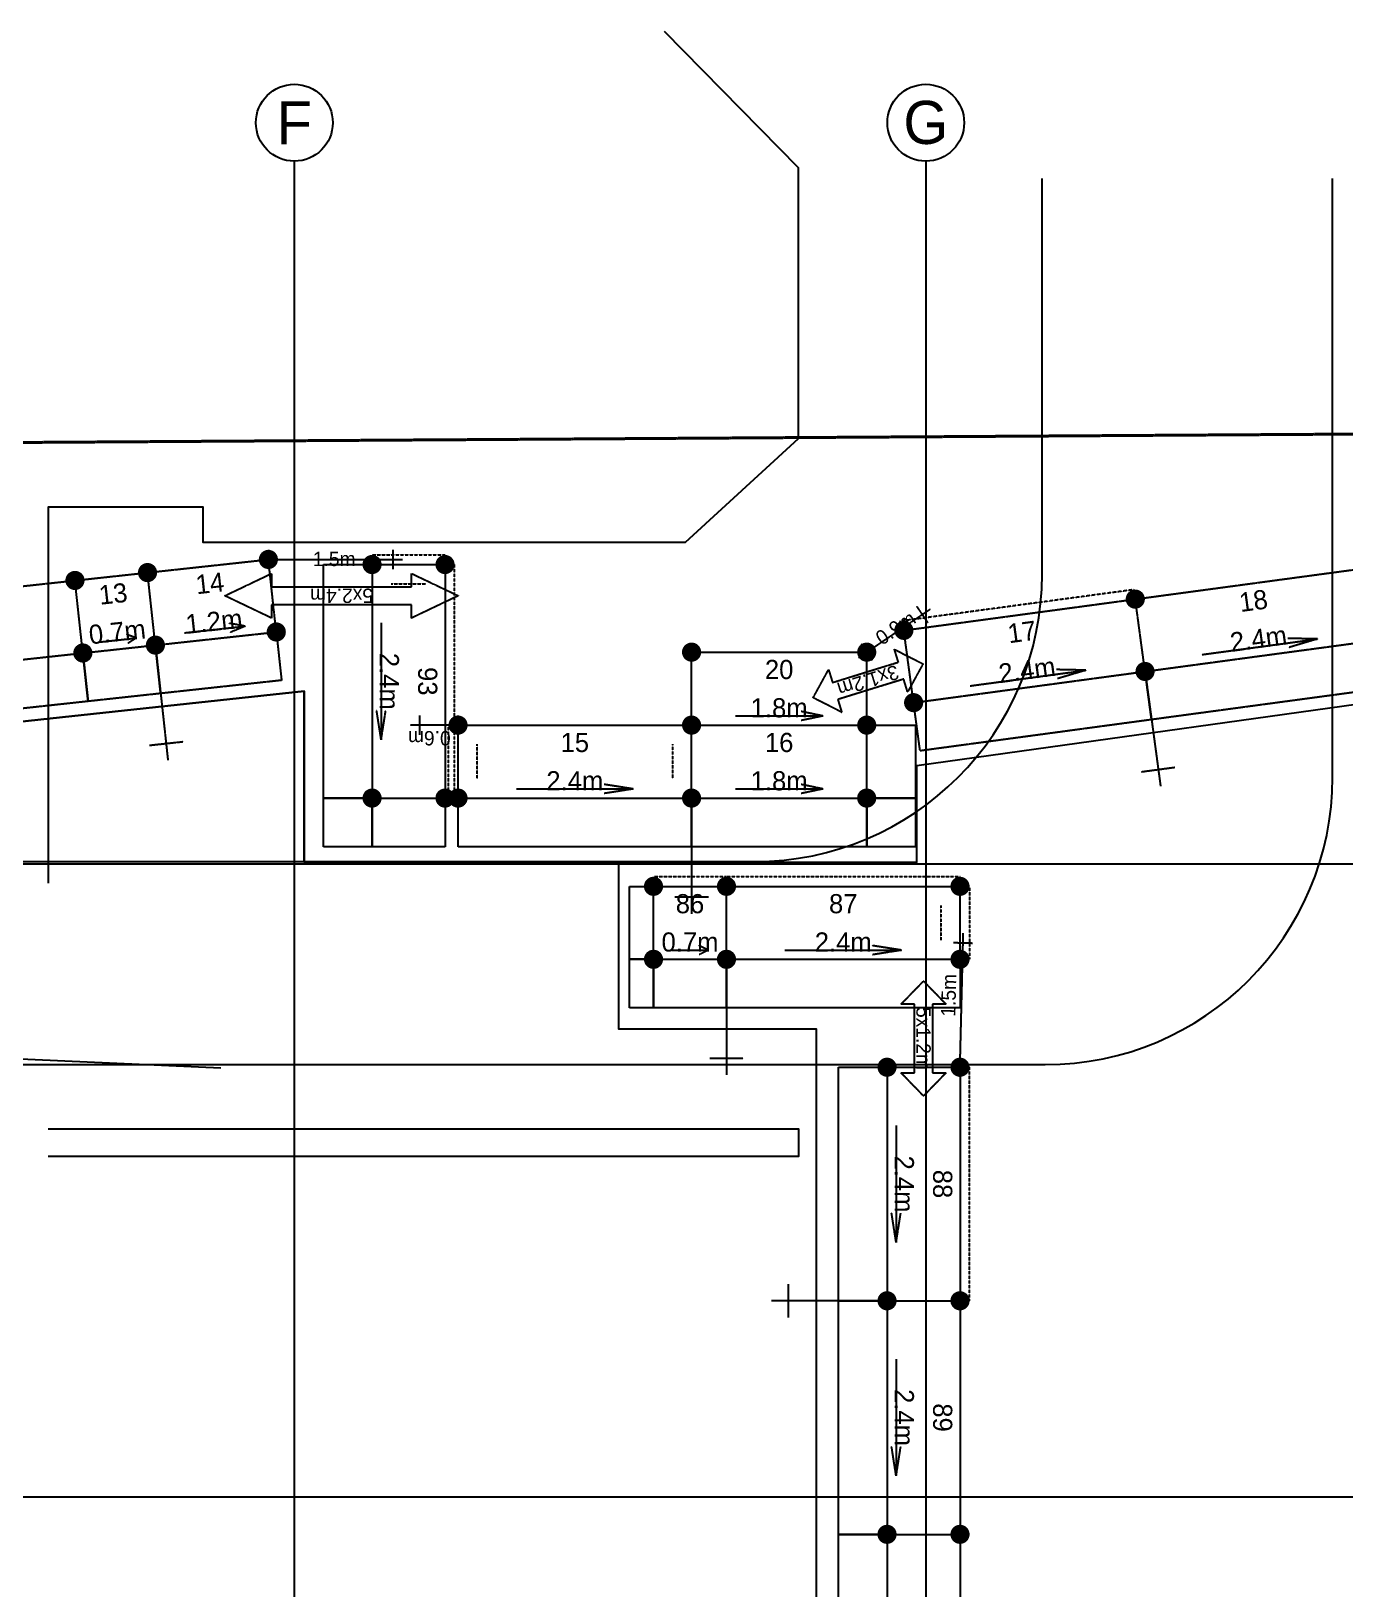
# Model space of a CAD drawing. Header units: millimetres. Extents: x -881708 to -119807, y 0 to 594021.
# Drawn here: x -699221 to -685501, y 446143 to 462410 of the extents above; entities that cross this region are included whole.
import ezdxf
from ezdxf.enums import TextEntityAlignment as Align

# ---------------------------------------------------------------- set-up
doc = ezdxf.new("R2010")
doc.units = ezdxf.units.MM
for name, pattern in [('ACAD_ISO02W100', [15, 12, -3]), ('KwikScaf_DASHED', [3.75, 2.5, -1.25]), ('KwikScaf_Line', [1, 1, 0])]:
    doc.linetypes.add(name, pattern=pattern)
doc.layers.get('0').update_dxf_attribs({"linetype": 'CONTINUOUS'})
for name, color, linetype in [('01 - Basement Access', 32, 'CONTINUOUS'), ('03 - Level Three', 201, 'CONTINUOUS'), ('04 - Level Four-Six', 112, 'CONTINUOUS'), ('07 - Level Seven', 140, 'CONTINUOUS'), ('08 - Level Eight', 30, 'CONTINUOUS'), ('Grid Lines', 1, 'CONTINUOUS'), ('KwikScaf Schematic', 7, 'CONTINUOUS'), ('Scaffold', 7, 'CONTINUOUS')]:
    doc.layers.add(name, color=color, linetype=linetype)
doc.styles.add('Waco', font='vrinda.ttf', dxfattribs={"height": 250})

msp = doc.modelspace()

# ---------------------------------------------------------------- linework, layer by layer
for points in [[(-692611.5281228349, 462410.3759498415), (-691209.5959892056, 460987.5333831175), (-691209.5959892056, 458153.1157247156), (-692391.6352778177, 457070.7094753804), (-697423.7130106981, 457070.7094753804), (-697423.7130106981, 457440.0891890863), (-699042.2008962843, 457440.0891890863), (-699042.2008962843, 453512.0215361195)], [(-699042.2008962843, 450948.6932971536), (-691206.4815189303, 450948.6932971536), (-691206.4815189303, 450659.5510711309), (-699042.2008962844, 450659.5510711313)]]:
    msp.add_lwpolyline(points)
at = {"layer": '01 - Basement Access'}
for points in [[(-699739.9683270827, 451617.4106825872), (-688629.7764762361, 451617.4106825872, 0.414213562373095), (-685629.7764762361, 454617.4106825872), (-685629.7764762361, 460871.0778872508)], [(-699739.9683270826, 453738.731026147), (-691663.0317061492, 453738.7310261469, 0.414213562373095), (-688663.0317061492, 456738.7310261469), (-688663.0317061489, 460871.0778872508)]]:
    msp.add_lwpolyline(points, format="xyb", dxfattribs=at)
at = {"layer": '03 - Level Three'}
msp.add_lwpolyline([(-703457.2868040251, 454757.0297105541), (-696368.8958968804, 455517.5750534418), (-696368.8958968804, 453731.6415006856), (-689971.3830883922, 453731.6415006856), (-689971.3830883922, 454741.0055345823), (-684285.8751892485, 455535.543816969), (-684285.8751892482, 453731.6415006856), (-681701.9310765588, 453731.6415006856), (-681701.9310765588, 449370.0630050823), (-681079.8304196736, 449370.0630050823), (-681079.8304196736, 449222.6754393473), (-682137.5738563328, 449130.3130627228), (-682137.5738563328, 447978.2652627183), (-681079.8304196736, 447842.9795043154), (-681079.8304196736, 447708.3534672952), (-681701.9310765589, 447708.3534672951), (-681701.9310765589, 443307.9067326679)], dxfattribs=at)
at = {"layer": '04 - Level Four-Six'}
msp.add_lwpolyline([(-703457.2868040251, 454757.0297105541), (-696368.8958968804, 455517.5750534418), (-696368.8958968804, 453731.6415006856), (-689971.3830883922, 453731.6415006856), (-689971.3830883922, 454741.0055345823), (-684285.8751892485, 455535.543816969), (-684285.8751892482, 453731.6415006856), (-681701.9310765588, 453731.6415006856), (-681701.9310765588, 449370.0630050823), (-681079.8304196736, 449370.0630050823), (-681079.8304196736, 449222.6754393473), (-682137.5738563328, 449130.3130627228), (-682137.5738563328, 447978.2652627183), (-681079.8304196736, 447842.9795043154), (-681079.8304196736, 447708.3534672952), (-681701.9310765589, 447708.3534672951), (-681701.9310765589, 443307.9067326679)], dxfattribs=at)
at = {"layer": '07 - Level Seven'}
msp.add_lwpolyline([(-703457.2868040251, 454757.0297105541), (-696368.8958968804, 455517.5750534418), (-696368.8958968804, 453731.6415006856), (-689971.3830883922, 453731.6415006856), (-689971.3830883922, 454741.0055345823), (-684285.8751892485, 455535.543816969), (-684285.8751892482, 453731.6415006856), (-681701.9310765588, 453731.6415006856), (-681701.9310765588, 449259.2353450644), (-682137.5738563328, 449259.2353450644), (-682137.5738563328, 447898.5274915029), (-681701.9310765589, 447898.5274915028), (-681701.9310765589, 443307.9067326679), (-682262.7076101205, 443307.9067326679), (-682262.7076101205, 442103.0245164456), (-687800.4431414758, 442103.0245164456), (-687800.4431414758, 441528.2426076417), (-694531.6384864612, 441528.2426076417), (-694531.6384864612, 440727.5662885758), (-694229.1689230027, 440727.5662885758), (-694229.1689230026, 440465.8615931198), (-699094.9014762883, 440465.8615931198), (-699094.9014762882, 439567.5326787955), (-700737.6903738268, 439567.5326787955)], dxfattribs=at)
at = {"layer": '08 - Level Eight'}
msp.add_lwpolyline([(-723014.2306841384, 453731.6415006856), (-723014.2306841384, 440481.8221481615), (-722098.4878577082, 440481.8221481615), (-722098.4878577082, 440465.8615931198), (-700737.6903738268, 440465.8615931198), (-700737.6903738268, 439567.5326787955), (-699094.9014762882, 439567.5326787955), (-699094.9014762883, 440465.8615931198), (-691018.0570499543, 440465.8615931198), (-691018.0570499543, 451986.9025000888), (-693083.9362756154, 451986.9025000888), (-693083.9362756154, 453731.6415006856), (-696368.8958968804, 453731.6415006856), (-696368.8958968804, 455517.5750534418), (-703457.2868040251, 454757.0297105541), (-703457.2868040254, 453731.6415006856)], close=True, dxfattribs=at)
at = {"layer": 'Grid Lines', "linetype": 'ACAD_ISO02W100'}
for points in [[(-696473.0081804995, 461052.8399247658), (-696473.0081804995, 433716.1710714251)], [(-689878.0081804995, 461052.8399247658), (-689878.0081804995, 433716.1710714251)], [(-733637.6533387629, 453713.9106241141), (-676846.4512402248, 453713.9106241141)], [(-733637.6533387629, 447103.9106241141), (-676846.4512402248, 447103.9106241141)]]:
    msp.add_lwpolyline(points, dxfattribs=at)
at = {"layer": 'Grid Lines', "color": 142, "linetype": 'ACAD_ISO02W100', "lineweight": 40}
msp.add_lwpolyline([(-733637.6533387629, 457898.9106241141), (-676846.4512402248, 458256.4165242652)], dxfattribs=at)
at = {"layer": 'Grid Lines'}
for centre in [(-696473.0081804995, 461454.0811717617), (-689878.0081804995, 461454.0811717617)]:
    msp.add_circle(centre, 401.2412469959818, dxfattribs=at)
at = {"layer": 'KwikScaf Schematic', "color": 1, "linetype": 'KwikScaf_Line'}
for p, q in [((-696743.6089696342, 456993.2262472868), (-696743.6089696342, 456793.2262472867)), ((-695443.6089696342, 456993.2262472868), (-695443.6089696343, 456793.2262472868)), ((-698006.1870233193, 456756.1253415563), (-696743.6089696342, 456893.2262472868)), ((-696843.6089696342, 456893.2262472868), (-695343.6089696342, 456893.2262472868)), ((-696661.3484261957, 456135.6794150756), (-696743.6089696342, 456893.2262472868)), ((-697618.5645343895, 456127.547089804), (-696987.275507547, 456196.0975426693)), ((-696987.275507547, 456196.0975426693), (-697150.2390482223, 456226.3066064663)), ((-696987.275507547, 456196.0975426693), (-697139.9564802926, 456131.6132524397)), ((-697923.9264798812, 455998.5785093451), (-696661.3484261957, 456135.6794150756)), ((-697869.0861175889, 455493.5472878708), (-697923.9264798812, 455998.5785093451)), ((-696661.3484261957, 456135.6794150756), (-696606.5080639034, 455630.6481936013)), ((-690851.9336880726, 455608.5943819178), (-690163.9540147346, 455820.9242410372)), ((-690163.9540147346, 455820.9242410372), (-690205.2403762301, 455954.6980664085)), ((-690205.2403762301, 455954.6980664085), (-689907.201516819, 455802.8368196042)), ((-691053.8343057157, 455448.9537210718), (-690893.2200495681, 455742.3682072891)), ((-690893.2200495681, 455742.3682072891), (-690851.9336880726, 455608.5943819178)), ((-689907.201516819, 455802.8368196042), (-690067.8157729666, 455509.422333387)), ((-696606.5080639034, 455630.6481936013), (-697869.0861175889, 455493.5472878708)), ((-690109.1021344621, 455643.1961587582), (-690797.0818078001, 455430.8662996388)), ((-690067.8157729666, 455509.422333387), (-690109.1021344621, 455643.1961587582)), ((-690755.7954463047, 455297.0924742675), (-691053.8343057157, 455448.9537210718)), ((-690797.0818078001, 455430.8662996388), (-690755.7954463047, 455297.0924742675)), ((-690134.450604781, 452250.2426795242), (-689901.450604781, 452490.2426795242)), ((-689901.450604781, 452490.2426795242), (-689668.450604781, 452250.2426795242)), ((-689994.450604781, 452250.2426795242), (-690134.450604781, 452250.2426795242)), ((-689994.450604781, 451530.2426795242), (-689994.450604781, 452250.2426795242)), ((-689668.450604781, 452250.2426795242), (-689808.450604781, 452250.2426795242)), ((-689808.450604781, 452250.2426795242), (-689808.450604781, 451530.2426795242)), ((-689901.450604781, 451290.2426795242), (-690134.450604781, 451530.2426795242)), ((-690134.450604781, 451530.2426795242), (-689994.450604781, 451530.2426795242)), ((-689668.450604781, 451530.2426795242), (-689901.450604781, 451290.2426795242)), ((-689808.450604781, 451530.2426795242), (-689668.450604781, 451530.2426795242))]:
    msp.add_line(p, q, dxfattribs=at)
at = {"layer": 'KwikScaf Schematic', "color": 3, "linetype": 'KwikScaf_Line'}
for p, q in [((-696168.8958968804, 454401.1076073412), (-696168.8958968804, 456840.1076073412)), ((-696168.8958968804, 456840.1076073412), (-695660.8958968804, 456840.1076073412)), ((-695660.8958968804, 456840.1076073412), (-695660.8958968804, 454401.1076073412)), ((-695660.8958968804, 456840.1076073412), (-694898.8958968804, 456840.1076073412)), ((-694898.8958968804, 456840.1076073412), (-694898.8958968804, 454401.1076073412)), ((-687689.7429215285, 456478.7740648463), (-685272.629038589, 456804.7824648928)), ((-701188.4802121752, 456410.5662870337), (-698763.7338555306, 456673.8647981179)), ((-698681.4733120922, 455916.3179659067), (-698763.7338555306, 456673.8647981179)), ((-697199.3566860841, 456513.9067610009), (-696711.3566860841, 456746.9067610009)), ((-696711.3566860841, 456746.9067610009), (-696711.3566860841, 456606.9067610009)), ((-695248.3566860841, 456606.9067610009), (-695248.3566860841, 456746.9067610009)), ((-695248.3566860841, 456746.9067610009), (-694760.3566860841, 456513.9067610009)), ((-696711.3566860841, 456280.9067610009), (-697199.3566860841, 456513.9067610009)), ((-696711.3566860841, 456606.9067610009), (-695248.3566860841, 456606.9067610009)), ((-694760.3566860841, 456513.9067610009), (-695248.3566860841, 456280.9067610009)), ((-690106.8568044681, 456152.7656647998), (-687689.7429215285, 456478.7740648463)), ((-687587.8903586604, 455723.6117939156), (-687689.7429215285, 456478.7740648463)), ((-695248.3566860841, 456420.9067610009), (-696711.3566860841, 456420.9067610009)), ((-696711.3566860841, 456420.9067610009), (-696711.3566860841, 456280.9067610009)), ((-695248.3566860841, 456280.9067610009), (-695248.3566860841, 456420.9067610009)), ((-695565.6458968804, 456230.3576073412), (-695565.6458968804, 455010.8576073412)), ((-690005.0042415999, 455397.6033938691), (-690106.8568044681, 456152.7656647998)), ((-687587.8903586604, 455723.6117939156), (-685170.7764757208, 456049.6201939621)), ((-686996.343458284, 455899.5091777936), (-685787.7865168143, 456062.5133778168)), ((-685787.7865168143, 456062.5133778168), (-686096.291537361, 456068.9599697442)), ((-685787.7865168143, 456062.5133778168), (-686083.5599670024, 455974.5646858779)), ((-701106.2196687367, 455653.0194548226), (-698681.4733120922, 455916.3179659067)), ((-698681.4733120922, 455916.3179659067), (-698626.6329498001, 455411.2867444324)), ((-690005.0042415999, 455397.6033938691), (-687587.8903586604, 455723.6117939156)), ((-689413.4573412236, 455573.5007777471), (-688204.9003997538, 455736.5049777703)), ((-688204.9003997538, 455736.5049777703), (-688513.4054203006, 455742.9515696977)), ((-688204.9003997538, 455736.5049777703), (-688500.6738499419, 455648.5562858314)), ((-687587.8903586604, 455723.6117939156), (-687519.9886500816, 455220.1702799618)), ((-687519.9886500816, 455220.1702799618), (-687587.8903586604, 455723.6117939156)), ((-685102.874767142, 455546.1786800083), (-687519.9886500816, 455220.1702799618)), ((-698626.6329498001, 455411.2867444324), (-701051.3793064444, 455147.9882333484)), ((-689937.1025330211, 454894.1618799153), (-690005.0042415999, 455397.6033938691)), ((-695565.6458968804, 455010.8576073412), (-695613.2708968804, 455315.7326073412)), ((-695565.6458968804, 455010.8576073412), (-695518.0208968804, 455315.7326073412)), ((-694662.9365397296, 455163.1076073413), (-695262.9365397296, 455163.1076073413)), ((-695162.9365397296, 455063.1076073413), (-695162.9365397296, 455263.1076073413)), ((-694762.9365397296, 455063.1076073413), (-694762.9365397296, 455263.1076073413)), ((-694762.9365397296, 455163.1076073413), (-692323.9365397296, 455163.1076073413)), ((-694762.9365397296, 454401.1076073413), (-694762.9365397296, 455163.1076073413)), ((-692323.9365397296, 454401.1076073413), (-692323.9365397296, 455163.1076073413)), ((-687519.9886500816, 455220.1702799618), (-689937.1025330211, 454894.1618799153)), ((-687519.9886500816, 455220.1702799618), (-687426.4233036148, 454526.451658372)), ((-687623.244295629, 454676.4899771527), (-687276.384984834, 454723.2726503861)), ((-692933.6865397296, 454496.3576073413), (-693238.5615397296, 454543.9826073413)), ((-695660.8958968804, 454401.1076073412), (-696168.8958968804, 454401.1076073412)), ((-696168.8958968804, 453893.1076073412), (-696168.8958968804, 454401.1076073412)), ((-696168.8958968804, 454401.1076073412), (-695660.8958968804, 454401.1076073412)), ((-695660.8958968804, 454401.1076073412), (-694898.8958968804, 454401.1076073412)), ((-695660.8958968804, 453893.1076073412), (-695660.8958968804, 454401.1076073412)), ((-695660.8958968804, 454401.1076073412), (-695660.8958968804, 453893.1076073412)), ((-694898.8958968804, 454401.1076073412), (-694898.8958968804, 453893.1076073412)), ((-694762.9365397296, 454401.1076073413), (-692323.9365397296, 454401.1076073413)), ((-694762.9365397296, 453893.1076073413), (-694762.9365397296, 454401.1076073413)), ((-694153.1865397296, 454496.3576073413), (-692933.6865397296, 454496.3576073413)), ((-692933.6865397296, 454496.3576073413), (-693238.5615397296, 454448.7326073413)), ((-692323.9365397296, 454401.1076073413), (-692323.9365397296, 453893.1076073413)), ((-695660.8958968804, 453893.1076073412), (-696168.8958968804, 453893.1076073412)), ((-694898.8958968804, 453893.1076073412), (-695660.8958968804, 453893.1076073412)), ((-692323.9365397296, 453893.1076073413), (-694762.9365397296, 453893.1076073413)), ((-692323.9365397296, 453893.1076073413), (-692323.9365397296, 453193.1076073413)), ((-691959.450604781, 453479.3360402884), (-689520.450604781, 453479.3360402884)), ((-689520.450604781, 452717.3360402884), (-689520.450604781, 453479.3360402884)), ((-692498.9365397296, 453368.1076073413), (-692148.9365397296, 453368.1076073413)), ((-689588.4512397785, 452892.3086969135), (-689388.5117237661, 452887.3903702968)), ((-689522.9097680894, 451490.272921518), (-689486.0223184639, 452989.8192916114)), ((-691349.700604781, 452812.5860402884), (-690130.200604781, 452812.5860402884)), ((-690130.200604781, 452812.5860402884), (-690435.075604781, 452860.2110402884)), ((-690130.200604781, 452812.5860402884), (-690435.075604781, 452764.9610402884)), ((-691959.450604781, 452717.3360402884), (-689520.450604781, 452717.3360402884)), ((-691959.450604781, 452209.3360402884), (-691959.450604781, 452717.3360402884)), ((-689520.450604781, 452717.3360402884), (-689520.450604781, 452209.3360402884)), ((-689520.450604781, 452209.3360402884), (-691959.450604781, 452209.3360402884)), ((-690790.450604781, 449151.2426795242), (-690790.450604781, 451590.2426795242)), ((-690790.450604781, 451590.2426795242), (-690282.450604781, 451590.2426795242)), ((-690282.450604781, 451590.2426795242), (-690282.450604781, 449151.2426795242)), ((-690282.450604781, 451590.2426795242), (-689520.450604781, 451590.2426795242)), ((-689620.4203627873, 451592.7018428326), (-689420.4808467748, 451587.7835162159)), ((-689520.450604781, 451590.2426795242), (-689520.450604781, 449151.2426795242)), ((-690187.200604781, 450980.4926795242), (-690187.200604781, 449760.9926795242)), ((-690187.200604781, 449760.9926795242), (-690234.825604781, 450065.8676795242)), ((-690187.200604781, 449760.9926795242), (-690139.575604781, 450065.8676795242)), ((-691315.450604781, 449326.2426795242), (-691315.450604781, 448976.2426795242)), ((-690790.450604781, 449151.2426795242), (-691490.450604781, 449151.2426795242)), ((-690790.450604781, 446712.2426795242), (-690790.450604781, 449151.2426795242)), ((-690790.450604781, 449151.2426795242), (-690282.450604781, 449151.2426795242)), ((-690282.450604781, 449151.2426795242), (-690790.450604781, 449151.2426795242)), ((-690282.450604781, 449151.2426795242), (-690282.450604781, 446712.2426795242)), ((-690282.450604781, 449151.2426795242), (-689520.450604781, 449151.2426795242)), ((-689520.450604781, 449151.2426795242), (-689520.450604781, 446712.2426795242)), ((-690187.200604781, 448541.4926795242), (-690187.200604781, 447321.9926795242)), ((-690187.200604781, 447321.9926795242), (-690234.825604781, 447626.8676795242)), ((-690187.200604781, 447321.9926795242), (-690139.575604781, 447626.8676795242)), ((-690282.450604781, 446712.2426795242), (-690790.450604781, 446712.2426795242)), ((-690790.450604781, 444273.2426795242), (-690790.450604781, 446712.2426795242)), ((-690790.450604781, 446712.2426795242), (-690282.450604781, 446712.2426795242)), ((-690282.450604781, 446712.2426795242), (-689520.450604781, 446712.2426795242)), ((-690282.450604781, 446712.2426795242), (-690282.450604781, 444273.2426795242)), ((-689520.450604781, 446712.2426795242), (-689520.450604781, 444273.2426795242))]:
    msp.add_line(p, q, dxfattribs=at)
at = {"layer": 'KwikScaf Schematic', "color": 3, "linetype": 'KwikScaf_DASHED'}
for p, q in [((-695660.8958968804, 456940.1076073412), (-694898.8958968804, 456940.1076073412)), ((-694798.8958968804, 454401.1076073412), (-694798.8958968804, 456840.1076073412)), ((-695460.8958968804, 456640.1076073412), (-695098.8958968804, 456640.1076073412)), ((-687703.1093995952, 456577.8767250734), (-690120.2232825347, 456251.8683250269)), ((-694862.9365397296, 454401.1076073413), (-694862.9365397296, 455163.1076073413)), ((-694562.9365397296, 454601.1076073413), (-694562.9365397296, 454963.1076073413)), ((-692523.9365397296, 454963.1076073413), (-692523.9365397296, 454601.1076073413)), ((-689520.450604781, 453579.3360402884), (-691959.450604781, 453579.3360402884)), ((-689420.450604781, 453479.3360402884), (-689420.450604781, 452717.3360402884)), ((-689720.450604781, 453279.3360402884), (-689720.450604781, 452917.3360402884)), ((-689420.450604781, 449151.2426795242), (-689420.450604781, 451590.2426795242))]:
    msp.add_line(p, q, dxfattribs=at)
at = {"layer": 'KwikScaf Schematic', "color": 4, "linetype": 'KwikScaf_Line'}
for p, q in [((-698763.7338555306, 456673.8647981178), (-698006.1870233194, 456756.1253415561)), ((-697923.926479881, 455998.5785093449), (-698006.1870233194, 456756.1253415561)), ((-698681.4733120922, 455916.3179659066), (-697923.926479881, 455998.5785093449)), ((-698502.3691719692, 456031.5764557925), (-698123.5957558637, 456072.7067275117)), ((-698123.5957558637, 456072.7067275117), (-698223.430393855, 456109.7708365951)), ((-698123.5957558637, 456072.7067275117), (-698213.1478259251, 456015.0774825687)), ((-697923.926479881, 455998.5785093449), (-697869.0861175888, 455493.5472878708)), ((-698626.6329498001, 455411.2867444324), (-698681.4733120922, 455916.3179659066)), ((-697869.0861175888, 455493.5472878708), (-698626.6329498001, 455411.2867444324)), ((-697869.0861175888, 455493.5472878708), (-697793.5186892335, 454797.6381244221)), ((-697986.3878371845, 454952.7235581955), (-697638.4332554601, 454990.5072723731)), ((-692971.450604781, 452717.3360402884), (-692971.450604781, 453479.3360402884)), ((-692971.450604781, 453479.3360402884), (-692721.450604781, 453479.3360402884)), ((-692721.450604781, 453479.3360402884), (-691959.450604781, 453479.3360402884)), ((-692721.450604781, 452717.3360402884), (-692721.450604781, 453479.3360402884)), ((-691959.450604781, 452717.3360402884), (-691959.450604781, 453479.3360402884)), ((-692530.950604781, 452812.5860402884), (-692149.950604781, 452812.5860402884)), ((-692149.950604781, 452812.5860402884), (-692245.200604781, 452860.2110402884)), ((-692149.950604781, 452812.5860402884), (-692245.200604781, 452764.9610402884)), ((-692721.450604781, 452717.3360402884), (-692971.450604781, 452717.3360402884)), ((-692971.450604781, 452209.3360402884), (-692971.450604781, 452717.3360402884)), ((-692971.450604781, 452717.3360402884), (-692721.450604781, 452717.3360402884)), ((-692721.450604781, 452717.3360402884), (-691959.450604781, 452717.3360402884)), ((-692721.450604781, 452209.3360402884), (-692721.450604781, 452717.3360402884)), ((-692721.450604781, 452717.3360402884), (-692721.450604781, 452209.3360402884)), ((-691959.450604781, 452717.3360402884), (-691959.450604781, 452209.3360402884)), ((-692721.450604781, 452209.3360402884), (-692971.450604781, 452209.3360402884)), ((-691959.450604781, 452209.3360402884), (-692721.450604781, 452209.3360402884)), ((-691959.450604781, 452209.3360402884), (-691959.450604781, 451509.3360402884)), ((-692134.450604781, 451684.3360402884), (-691784.450604781, 451684.3360402884))]:
    msp.add_line(p, q, dxfattribs=at)
at = {"layer": 'KwikScaf Schematic', "color": 5, "linetype": 'KwikScaf_Line'}
for p, q in [((-690577.6941103536, 455868.9721951275), (-689832.8759747376, 456374.1909050517)), ((-689971.7689575753, 456400.8130634619), (-689859.4981331477, 456235.2979222139)), ((-690551.0719519433, 456007.8651779653), (-690438.8011275158, 455842.3500367173)), ((-692323.9365397296, 455925.1076073413), (-690494.9365397296, 455925.1076073413)), ((-692323.9365397296, 455163.1076073413), (-692323.9365397296, 455925.1076073413)), ((-690494.9365397296, 455163.1076073413), (-690494.9365397296, 455925.1076073413)), ((-692323.9365397296, 455163.1076073413), (-690494.9365397296, 455163.1076073413)), ((-691866.6865397296, 455258.3576073413), (-690952.1865397296, 455258.3576073413)), ((-690952.1865397296, 455258.3576073413), (-691180.8115397296, 455305.9826073413)), ((-690952.1865397296, 455258.3576073413), (-691180.8115397296, 455210.7326073413)), ((-690494.9365397296, 454401.1076073413), (-690494.9365397296, 455163.1076073413)), ((-690494.9365397296, 455163.1076073413), (-689986.9365397296, 455163.1076073413)), ((-689986.9365397296, 455163.1076073413), (-689986.9365397296, 454401.1076073413)), ((-690952.1865397296, 454496.3576073413), (-691180.8115397296, 454543.9826073413)), ((-692323.9365397296, 454401.1076073413), (-690494.9365397296, 454401.1076073413)), ((-692323.9365397296, 453893.1076073413), (-692323.9365397296, 454401.1076073413)), ((-691866.6865397296, 454496.3576073413), (-690952.1865397296, 454496.3576073413)), ((-690952.1865397296, 454496.3576073413), (-691180.8115397296, 454448.7326073413)), ((-689986.9365397296, 454401.1076073413), (-690494.9365397296, 454401.1076073413)), ((-690494.9365397296, 454401.1076073413), (-690494.9365397296, 453893.1076073413)), ((-690494.9365397296, 454401.1076073413), (-689986.9365397296, 454401.1076073413)), ((-690494.9365397296, 453893.1076073413), (-690494.9365397296, 454401.1076073413)), ((-689986.9365397296, 454401.1076073413), (-689986.9365397296, 453893.1076073413)), ((-690494.9365397296, 453893.1076073413), (-692323.9365397296, 453893.1076073413)), ((-689986.9365397296, 453893.1076073413), (-690494.9365397296, 453893.1076073413))]:
    msp.add_line(p, q, dxfattribs=at)
at = {"layer": 'KwikScaf Schematic', "color": 4, "linetype": 'KwikScaf_DASHED'}
msp.add_line((-691959.450604781, 453579.3360402884), (-692721.450604781, 453579.3360402884), dxfattribs=at)
at = {"layer": 'KwikScaf Schematic', "color": 1, "linetype": 'KwikScaf_Line', "const_width": 100}
for points in [[(-696749.0066430881, 456942.934044676, -0.1989123673796598), (-696712.2769805242, 456932.1916994004, -0.1989123673796582), (-696693.9011722449, 456898.6239207407, -0.1989123673796598), (-696704.6435175204, 456861.894258177, -0.1989123673796582), (-696738.21129618, 456843.5184498976, -0.1989123673796584), (-696774.9409587439, 456854.2607951732, -0.1989123673796576), (-696793.3167670232, 456887.8285738328, -0.1989123673796604), (-696782.5744217478, 456924.5582363966, -0.1989123673796596)], [(-696666.7460996496, 456185.3872124646, -0.1989123673796582), (-696630.0164370858, 456174.6448671892, -0.1989123673796598), (-696611.6406288064, 456141.0770885294, -0.1989123673796598), (-696622.3829740821, 456104.3474259657, -0.1989123673796582), (-696655.9507527415, 456085.9716176864, -0.1989123673796596), (-696692.6804153054, 456096.7139629619, -0.1989123673796604), (-696711.0562235848, 456130.2817416216, -0.1989123673796604), (-696700.3138783093, 456167.0114041853, -0.1989123673796596)], [(-697929.324153335, 456048.2863067343, -0.198912367379658), (-697892.5944907713, 456037.5439614587, -0.198912367379658), (-697874.2186824919, 456003.976182799, -0.198912367379658), (-697884.9610277674, 455967.2465202353, -0.198912367379658), (-697918.5288064271, 455948.8707119559, -0.198912367379658), (-697955.2584689909, 455959.6130572314, -0.198912367379658), (-697973.6342772702, 455993.1808358912, -0.198912367379658), (-697962.8919319947, 456029.9104984548, -0.198912367379658)]]:
    msp.add_lwpolyline(points, format="xyb", close=True, dxfattribs=at)
at = {"layer": 'KwikScaf Schematic', "color": 1, "linetype": 'KwikScaf_Line'}
msp.add_lwpolyline([(-698011.5846967734, 456805.8331389455, 100, 99.99999999999999, -0.1989123673796587), (-697974.8550342096, 456795.0907936699, 99.99999999999999, 100, -0.1989123673796583), (-697956.4792259304, 456761.5230150102, 100, 100, -0.1989123673796577), (-697967.2215712058, 456724.7933524465, 100, 100, -0.1989123673796573), (-698000.7893498654, 456706.4175441671, 100, 100, -0.1989123673796573), (-698037.5190124292, 456717.1598894426, 100, 100, -0.1989123673796577), (-698055.8948207087, 456750.7276681024, 100, 99.99999999999999, -0.1989123673796583), (-698045.1524754331, 456787.4573306661, 99.99999999999999, 100, -0.1989123673796587)], format="xyseb", close=True, dxfattribs=at)
at = {"layer": 'KwikScaf Schematic', "color": 4, "linetype": 'KwikScaf_Line', "const_width": 100}
for points in [[(-698011.5846967733, 456805.8331389453, -0.198912367379661), (-697974.8550342096, 456795.0907936697, -0.198912367379661), (-697956.4792259302, 456761.5230150101, -0.1989123673796598), (-697967.2215712058, 456724.7933524463, -0.1989123673796582), (-698000.7893498654, 456706.4175441669, -0.198912367379657), (-698037.5190124292, 456717.1598894424, -0.198912367379657), (-698055.8948207085, 456750.7276681021, -0.1989123673796582), (-698045.1524754331, 456787.4573306659, -0.1989123673796598)], [(-698686.8709855463, 455966.0257632958, -0.198912367379658), (-698650.1413229825, 455955.2834180202, -0.198912367379658), (-698631.7655147031, 455921.7156393605, -0.198912367379658), (-698642.5078599786, 455884.9859767968, -0.198912367379658), (-698676.0756386383, 455866.6101685174, -0.198912367379658), (-698712.8053012021, 455877.3525137929, -0.198912367379658), (-698731.1811094815, 455910.9202924526, -0.198912367379658), (-698720.4387642059, 455947.6499550164, -0.198912367379658)], [(-691959.450604781, 453529.3360402884, -0.198912367379661), (-691924.0952657217, 453514.6913793478, -0.198912367379661), (-691909.450604781, 453479.3360402884, -0.1989123673796598), (-691924.0952657217, 453443.9807012291, -0.1989123673796582), (-691959.450604781, 453429.3360402884, -0.198912367379657), (-691994.8059438404, 453443.9807012291, -0.198912367379657), (-692009.450604781, 453479.3360402884, -0.1989123673796582), (-691994.8059438404, 453514.6913793478, -0.1989123673796598)], [(-692721.450604781, 452767.3360402884, -0.198912367379658), (-692686.0952657217, 452752.6913793478, -0.198912367379658), (-692671.450604781, 452717.3360402884, -0.198912367379658), (-692686.0952657217, 452681.9807012291, -0.198912367379658), (-692721.450604781, 452667.3360402884, -0.198912367379658), (-692756.8059438404, 452681.9807012291, -0.198912367379658), (-692771.450604781, 452717.3360402884, -0.198912367379658), (-692756.8059438404, 452752.6913793478, -0.198912367379658)]]:
    msp.add_lwpolyline(points, format="xyb", close=True, dxfattribs=at)
at = {"layer": 'KwikScaf Schematic', "color": 3, "linetype": 'KwikScaf_Line', "const_width": 100}
for points in [[(-695610.8958968804, 456840.1076073412, -0.198912367379658), (-695625.540557821, 456804.7522682819, -0.198912367379658), (-695660.8958968804, 456790.1076073412, -0.198912367379658), (-695696.2512359398, 456804.7522682819, -0.198912367379658), (-695710.8958968804, 456840.1076073412, -0.198912367379658), (-695696.2512359398, 456875.4629464005, -0.198912367379658), (-695660.8958968804, 456890.1076073412, -0.198912367379658), (-695625.540557821, 456875.4629464005, -0.198912367379658)], [(-694848.8958968804, 456840.1076073412, -0.1989123673796587), (-694863.540557821, 456804.7522682819, -0.1989123673796583), (-694898.8958968804, 456790.1076073412, -0.1989123673796577), (-694934.2512359398, 456804.7522682819, -0.1989123673796573), (-694948.8958968804, 456840.1076073412, -0.1989123673796573), (-694934.2512359398, 456875.4629464005, -0.1989123673796577), (-694898.8958968804, 456890.1076073412, -0.1989123673796583), (-694863.540557821, 456875.4629464005, -0.1989123673796587)], [(-698769.1315289846, 456723.5725955071, -0.1989123673796651), (-698732.4018664208, 456712.8302502315, -0.1989123673796651), (-698714.0260581415, 456679.2624715717, -0.1989123673796633), (-698724.7684034171, 456642.532809008, -0.1989123673796608), (-698758.3361820767, 456624.1570007287, -0.1989123673796541), (-698795.0658446405, 456634.8993460042, -0.1989123673796558), (-698813.4416529199, 456668.4671246639, -0.198912367379653), (-698802.6993076444, 456705.1967872276, -0.1989123673796589)], [(-698686.8709855463, 455966.0257632958, -0.1989123673796593), (-698650.1413229825, 455955.2834180203, -0.1989123673796627), (-698631.7655147031, 455921.7156393607, -0.1989123673796627), (-698642.5078599786, 455884.9859767968, -0.1989123673796593), (-698676.0756386383, 455866.6101685174, -0.1989123673796575), (-698712.805301202, 455877.352513793, -0.1989123673796525), (-698731.1811094815, 455910.9202924526, -0.1989123673796525), (-698720.438764206, 455947.6499550164, -0.1989123673796575)], [(-687594.5735976937, 455773.1631240292, -0.198912367379658), (-687557.5780407611, 455763.3756390965, -0.198912367379658), (-687538.3390285468, 455730.295032949, -0.198912367379658), (-687548.1265134795, 455693.2994760163, -0.198912367379658), (-687581.207119627, 455674.0604638021, -0.198912367379658), (-687618.2026765597, 455683.8479487348, -0.198912367379658), (-687637.4416887739, 455716.9285548823, -0.198912367379658), (-687627.6542038412, 455753.924111815, -0.198912367379658)], [(-690011.6874806333, 455447.1547239827, -0.198912367379658), (-689974.6919237006, 455437.36723905, -0.198912367379658), (-689955.4529114864, 455404.2866329025, -0.198912367379658), (-689965.2403964191, 455367.2910759698, -0.198912367379658), (-689998.3210025666, 455348.0520637556, -0.198912367379658), (-690035.3165594992, 455357.8395486883, -0.198912367379658), (-690054.5555717135, 455390.9201548358, -0.198912367379658), (-690044.7680867808, 455427.9157117685, -0.198912367379658)], [(-695610.8958968804, 454401.1076073412, -0.1989123673796593), (-695625.540557821, 454365.7522682819, -0.1989123673796627), (-695660.8958968804, 454351.1076073412, -0.1989123673796627), (-695696.2512359398, 454365.7522682819, -0.1989123673796593), (-695710.8958968804, 454401.1076073412, -0.1989123673796575), (-695696.2512359398, 454436.4629464005, -0.1989123673796525), (-695660.8958968804, 454451.1076073412, -0.1989123673796525), (-695625.540557821, 454436.4629464005, -0.1989123673796575)], [(-694848.8958968804, 454401.1076073412, -0.1989123673796651), (-694863.540557821, 454365.7522682819, -0.1989123673796651), (-694898.8958968804, 454351.1076073412, -0.1989123673796633), (-694934.2512359398, 454365.7522682819, -0.1989123673796608), (-694948.8958968804, 454401.1076073412, -0.1989123673796541), (-694934.2512359398, 454436.4629464005, -0.1989123673796558), (-694898.8958968804, 454451.1076073412, -0.198912367379653), (-694863.540557821, 454436.4629464005, -0.1989123673796589)], [(-694762.9365397296, 454451.1076073413, -0.198912367379658), (-694727.5812006702, 454436.4629464006, -0.198912367379658), (-694712.9365397296, 454401.1076073413, -0.198912367379658), (-694727.5812006702, 454365.752268282, -0.198912367379658), (-694762.9365397296, 454351.1076073413, -0.198912367379658), (-694798.291878789, 454365.752268282, -0.198912367379658), (-694812.9365397296, 454401.1076073413, -0.198912367379658), (-694798.291878789, 454436.4629464006, -0.198912367379658)], [(-691959.450604781, 452767.3360402884, -0.198912367379658), (-691924.0952657217, 452752.6913793478, -0.198912367379658), (-691909.450604781, 452717.3360402884, -0.198912367379658), (-691924.0952657217, 452681.9807012291, -0.198912367379658), (-691959.450604781, 452667.3360402884, -0.198912367379658), (-691994.8059438404, 452681.9807012291, -0.198912367379658), (-692009.450604781, 452717.3360402884, -0.198912367379658), (-691994.8059438404, 452752.6913793478, -0.198912367379658)], [(-690232.450604781, 451590.2426795242, -0.198912367379658), (-690247.0952657217, 451554.8873404649, -0.198912367379658), (-690282.450604781, 451540.2426795242, -0.198912367379658), (-690317.8059438404, 451554.8873404649, -0.198912367379658), (-690332.450604781, 451590.2426795242, -0.198912367379658), (-690317.8059438404, 451625.5980185836, -0.198912367379658), (-690282.450604781, 451640.2426795242, -0.198912367379658), (-690247.0952657217, 451625.5980185836, -0.198912367379658)], [(-689470.450604781, 451590.2426795242, -0.1989123673796587), (-689485.0952657217, 451554.8873404649, -0.1989123673796583), (-689520.450604781, 451540.2426795242, -0.1989123673796577), (-689555.8059438404, 451554.8873404649, -0.1989123673796573), (-689570.450604781, 451590.2426795242, -0.1989123673796573), (-689555.8059438404, 451625.5980185836, -0.1989123673796577), (-689520.450604781, 451640.2426795242, -0.1989123673796583), (-689485.0952657217, 451625.5980185836, -0.1989123673796587)], [(-690232.450604781, 449151.2426795242, -0.198912367379658), (-690247.0952657217, 449115.8873404649, -0.198912367379658), (-690282.450604781, 449101.2426795242, -0.198912367379658), (-690317.8059438404, 449115.8873404649, -0.198912367379658), (-690332.450604781, 449151.2426795242, -0.198912367379658), (-690317.8059438404, 449186.5980185836, -0.198912367379658), (-690282.450604781, 449201.2426795242, -0.198912367379658), (-690247.0952657217, 449186.5980185836, -0.198912367379658)], [(-690232.450604781, 449151.2426795242, -0.1989123673796593), (-690247.0952657217, 449115.8873404649, -0.1989123673796627), (-690282.450604781, 449101.2426795242, -0.1989123673796627), (-690317.8059438404, 449115.8873404649, -0.1989123673796593), (-690332.450604781, 449151.2426795242, -0.1989123673796575), (-690317.8059438404, 449186.5980185836, -0.1989123673796525), (-690282.450604781, 449201.2426795242, -0.1989123673796525), (-690247.0952657217, 449186.5980185836, -0.1989123673796575)], [(-689470.450604781, 449151.2426795242, -0.1989123673796587), (-689485.0952657217, 449115.8873404649, -0.1989123673796583), (-689520.450604781, 449101.2426795242, -0.1989123673796577), (-689555.8059438404, 449115.8873404649, -0.1989123673796573), (-689570.450604781, 449151.2426795242, -0.1989123673796573), (-689555.8059438404, 449186.5980185836, -0.1989123673796577), (-689520.450604781, 449201.2426795242, -0.1989123673796583), (-689485.0952657217, 449186.5980185836, -0.1989123673796587)], [(-689470.450604781, 449151.2426795242, -0.1989123673796651), (-689485.0952657217, 449115.8873404649, -0.1989123673796651), (-689520.450604781, 449101.2426795242, -0.1989123673796633), (-689555.8059438404, 449115.8873404649, -0.1989123673796608), (-689570.450604781, 449151.2426795242, -0.1989123673796541), (-689555.8059438404, 449186.5980185836, -0.1989123673796558), (-689520.450604781, 449201.2426795242, -0.198912367379653), (-689485.0952657217, 449186.5980185836, -0.1989123673796589)], [(-690232.450604781, 446712.2426795242, -0.1989123673796593), (-690247.0952657217, 446676.8873404649, -0.1989123673796627), (-690282.450604781, 446662.2426795242, -0.1989123673796627), (-690317.8059438404, 446676.8873404649, -0.1989123673796593), (-690332.450604781, 446712.2426795242, -0.1989123673796575), (-690317.8059438404, 446747.5980185836, -0.1989123673796525), (-690282.450604781, 446762.2426795242, -0.1989123673796525), (-690247.0952657217, 446747.5980185836, -0.1989123673796575)], [(-690232.450604781, 446712.2426795242, -0.198912367379658), (-690247.0952657217, 446676.8873404649, -0.198912367379658), (-690282.450604781, 446662.2426795242, -0.198912367379658), (-690317.8059438404, 446676.8873404649, -0.198912367379658), (-690332.450604781, 446712.2426795242, -0.198912367379658), (-690317.8059438404, 446747.5980185836, -0.198912367379658), (-690282.450604781, 446762.2426795242, -0.198912367379658), (-690247.0952657217, 446747.5980185836, -0.198912367379658)], [(-689470.450604781, 446712.2426795242, -0.1989123673796651), (-689485.0952657217, 446676.8873404649, -0.1989123673796651), (-689520.450604781, 446662.2426795242, -0.1989123673796633), (-689555.8059438404, 446676.8873404649, -0.1989123673796608), (-689570.450604781, 446712.2426795242, -0.1989123673796541), (-689555.8059438404, 446747.5980185836, -0.1989123673796558), (-689520.450604781, 446762.2426795242, -0.198912367379653), (-689485.0952657217, 446747.5980185836, -0.1989123673796589)], [(-689470.450604781, 446712.2426795242, -0.1989123673796587), (-689485.0952657217, 446676.8873404649, -0.1989123673796583), (-689520.450604781, 446662.2426795242, -0.1989123673796577), (-689555.8059438404, 446676.8873404649, -0.1989123673796573), (-689570.450604781, 446712.2426795242, -0.1989123673796573), (-689555.8059438404, 446747.5980185836, -0.1989123673796577), (-689520.450604781, 446762.2426795242, -0.1989123673796583), (-689485.0952657217, 446747.5980185836, -0.1989123673796587)]]:
    msp.add_lwpolyline(points, format="xyb", close=True, dxfattribs=at)
at = {"layer": 'KwikScaf Schematic', "color": 4, "linetype": 'KwikScaf_Line'}
for points in [[(-698769.1315289845, 456723.572595507, 100, 99.99999999999999, -0.1989123673796587), (-698732.4018664208, 456712.8302502314, 99.99999999999999, 100, -0.1989123673796583), (-698714.0260581414, 456679.2624715717, 100, 100, -0.1989123673796577), (-698724.768403417, 456642.532809008, 100, 100, -0.1989123673796573), (-698758.3361820766, 456624.1570007286, 100, 100, -0.1989123673796573), (-698795.0658446404, 456634.8993460041, 100, 100, -0.1989123673796577), (-698813.4416529197, 456668.4671246638, 100, 99.99999999999999, -0.1989123673796583), (-698802.6993076443, 456705.1967872276, 99.99999999999999, 100, -0.1989123673796587)], [(-697929.3241533351, 456048.2863067341, 100, 99.99999999999999, -0.1989123673796583), (-697892.5944907713, 456037.5439614585, 99.99999999999999, 100, -0.1989123673796587), (-697874.2186824919, 456003.9761827989, 100, 99.99999999999999, -0.1989123673796587), (-697884.9610277674, 455967.2465202351, 99.99999999999999, 100, -0.1989123673796583), (-697918.5288064271, 455948.8707119557, 100, 100, -0.1989123673796577), (-697955.2584689909, 455959.6130572312, 100, 100, -0.1989123673796573), (-697973.6342772703, 455993.1808358909, 100, 100, -0.1989123673796573), (-697962.8919319947, 456029.9104984547, 100, 100, -0.1989123673796577)], [(-692721.450604781, 453529.3360402884, 100, 99.99999999999999, -0.1989123673796587), (-692686.0952657217, 453514.6913793478, 99.99999999999999, 100, -0.1989123673796583), (-692671.450604781, 453479.3360402884, 100, 100, -0.1989123673796577), (-692686.0952657217, 453443.9807012291, 100, 100, -0.1989123673796573), (-692721.450604781, 453429.3360402884, 100, 100, -0.1989123673796573), (-692756.8059438404, 453443.9807012291, 100, 100, -0.1989123673796577), (-692771.450604781, 453479.3360402884, 100, 99.99999999999999, -0.1989123673796583), (-692756.8059438404, 453514.6913793478, 99.99999999999999, 100, -0.1989123673796587)], [(-691959.450604781, 452767.3360402884, 100, 99.99999999999999, -0.1989123673796583), (-691924.0952657217, 452752.6913793478, 99.99999999999999, 100, -0.1989123673796587), (-691909.450604781, 452717.3360402884, 100, 99.99999999999999, -0.1989123673796587), (-691924.0952657217, 452681.9807012291, 99.99999999999999, 100, -0.1989123673796583), (-691959.450604781, 452667.3360402884, 100, 100, -0.1989123673796577), (-691994.8059438404, 452681.9807012291, 100, 100, -0.1989123673796573), (-692009.450604781, 452717.3360402884, 100, 100, -0.1989123673796573), (-691994.8059438404, 452752.6913793478, 100, 100, -0.1989123673796577)]]:
    msp.add_lwpolyline(points, format="xyseb", close=True, dxfattribs=at)
at = {"layer": 'KwikScaf Schematic', "color": 3, "linetype": 'KwikScaf_Line'}
for points in [[(-687696.4261605619, 456528.3253949599, 100, 100, -0.1989123673796651), (-687659.4306036292, 456518.5379100272, 100, 100, -0.1989123673796651), (-687640.191591415, 456485.4573038797, 100, 99.99999999999999, -0.1989123673796633), (-687649.9790763477, 456448.461746947, 99.99999999999999, 100, -0.1989123673796608), (-687683.0596824952, 456429.2227347327, 100, 99.99999999999999, -0.1989123673796541), (-687720.0552394278, 456439.0102196654, 99.99999999999999, 100, -0.1989123673796558), (-687739.2942516421, 456472.0908258129, 100, 100, -0.198912367379653), (-687729.5067667094, 456509.0863827456, 100, 100, -0.1989123673796589)], [(-687696.4261605619, 456528.3253949599, 100, 99.99999999999999, -0.1989123673796587), (-687659.4306036292, 456518.5379100272, 99.99999999999999, 100, -0.1989123673796583), (-687640.191591415, 456485.4573038797, 100, 100, -0.1989123673796577), (-687649.9790763477, 456448.461746947, 100, 100, -0.1989123673796573), (-687683.0596824952, 456429.2227347327, 100, 100, -0.1989123673796573), (-687720.0552394278, 456439.0102196654, 100, 100, -0.1989123673796577), (-687739.2942516421, 456472.0908258129, 100, 99.99999999999999, -0.1989123673796583), (-687729.5067667094, 456509.0863827456, 99.99999999999999, 100, -0.1989123673796587)], [(-690113.5400435014, 456202.3169949134, 100, 99.99999999999999, -0.1989123673796587), (-690076.5444865688, 456192.5295099807, 99.99999999999999, 100, -0.1989123673796583), (-690057.3054743545, 456159.4489038332, 100, 100, -0.1989123673796577), (-690067.0929592872, 456122.4533469005, 100, 100, -0.1989123673796573), (-690100.1735654348, 456103.2143346862, 100, 100, -0.1989123673796573), (-690137.1691223674, 456113.0018196189, 100, 100, -0.1989123673796577), (-690156.4081345816, 456146.0824257664, 100, 99.99999999999999, -0.1989123673796583), (-690146.620649649, 456183.0779826991, 99.99999999999999, 100, -0.1989123673796587)], [(-687594.5735976937, 455773.1631240292, 100, 99.99999999999999, -0.1989123673796593), (-687557.5780407611, 455763.3756390965, 99.99999999999999, 100, -0.1989123673796627), (-687538.3390285468, 455730.295032949, 100, 99.99999999999999, -0.1989123673796627), (-687548.1265134795, 455693.2994760163, 99.99999999999999, 100, -0.1989123673796593), (-687581.207119627, 455674.0604638021, 100, 100, -0.1989123673796575), (-687618.2026765597, 455683.8479487348, 100, 100, -0.1989123673796525), (-687637.4416887739, 455716.9285548823, 100, 100, -0.1989123673796525), (-687627.6542038412, 455753.924111815, 100, 100, -0.1989123673796575)], [(-694762.9365397296, 455213.1076073413, 100, 99.99999999999999, -0.1989123673796587), (-694727.5812006702, 455198.4629464006, 99.99999999999999, 100, -0.1989123673796583), (-694712.9365397296, 455163.1076073413, 100, 100, -0.1989123673796577), (-694727.5812006702, 455127.752268282, 100, 100, -0.1989123673796573), (-694762.9365397296, 455113.1076073413, 100, 100, -0.1989123673796573), (-694798.291878789, 455127.752268282, 100, 100, -0.1989123673796577), (-694812.9365397296, 455163.1076073413, 100, 99.99999999999999, -0.1989123673796583), (-694798.291878789, 455198.4629464006, 99.99999999999999, 100, -0.1989123673796587)], [(-692323.9365397296, 455213.1076073413, 100, 100, -0.1989123673796651), (-692288.5812006702, 455198.4629464006, 100, 100, -0.1989123673796651), (-692273.9365397296, 455163.1076073413, 100, 99.99999999999999, -0.1989123673796633), (-692288.5812006702, 455127.752268282, 99.99999999999999, 100, -0.1989123673796608), (-692323.9365397296, 455113.1076073413, 100, 99.99999999999999, -0.1989123673796541), (-692359.291878789, 455127.752268282, 99.99999999999999, 100, -0.1989123673796558), (-692373.9365397296, 455163.1076073413, 100, 100, -0.198912367379653), (-692359.291878789, 455198.4629464006, 100, 100, -0.1989123673796589)], [(-692323.9365397296, 454451.1076073413, 100, 99.99999999999999, -0.1989123673796593), (-692288.5812006702, 454436.4629464006, 99.99999999999999, 100, -0.1989123673796627), (-692273.9365397296, 454401.1076073413, 100, 99.99999999999999, -0.1989123673796627), (-692288.5812006702, 454365.752268282, 99.99999999999999, 100, -0.1989123673796593), (-692323.9365397296, 454351.1076073413, 100, 100, -0.1989123673796575), (-692359.291878789, 454365.752268282, 100, 100, -0.1989123673796525), (-692373.9365397296, 454401.1076073413, 100, 100, -0.1989123673796525), (-692359.291878789, 454436.4629464006, 100, 100, -0.1989123673796575)], [(-691959.450604781, 453529.3360402884, 100, 99.99999999999999, -0.1989123673796587), (-691924.0952657217, 453514.6913793478, 99.99999999999999, 100, -0.1989123673796583), (-691909.450604781, 453479.3360402884, 100, 100, -0.1989123673796577), (-691924.0952657217, 453443.9807012291, 100, 100, -0.1989123673796573), (-691959.450604781, 453429.3360402884, 100, 100, -0.1989123673796573), (-691994.8059438404, 453443.9807012291, 100, 100, -0.1989123673796577), (-692009.450604781, 453479.3360402884, 100, 99.99999999999999, -0.1989123673796583), (-691994.8059438404, 453514.6913793478, 99.99999999999999, 100, -0.1989123673796587)], [(-689520.450604781, 453529.3360402884, 100, 100, -0.1989123673796651), (-689485.0952657217, 453514.6913793478, 100, 100, -0.1989123673796651), (-689470.450604781, 453479.3360402884, 100, 99.99999999999999, -0.1989123673796633), (-689485.0952657217, 453443.9807012291, 99.99999999999999, 100, -0.1989123673796608), (-689520.450604781, 453429.3360402884, 100, 99.99999999999999, -0.1989123673796541), (-689555.8059438404, 453443.9807012291, 99.99999999999999, 100, -0.1989123673796558), (-689570.450604781, 453479.3360402884, 100, 100, -0.198912367379653), (-689555.8059438404, 453514.6913793478, 100, 100, -0.1989123673796589)], [(-689520.450604781, 452767.3360402884, 100, 99.99999999999999, -0.1989123673796593), (-689485.0952657217, 452752.6913793478, 99.99999999999999, 100, -0.1989123673796627), (-689470.450604781, 452717.3360402884, 100, 99.99999999999999, -0.1989123673796627), (-689485.0952657217, 452681.9807012291, 99.99999999999999, 100, -0.1989123673796593), (-689520.450604781, 452667.3360402884, 100, 100, -0.1989123673796575), (-689555.8059438404, 452681.9807012291, 100, 100, -0.1989123673796525), (-689570.450604781, 452717.3360402884, 100, 100, -0.1989123673796525), (-689555.8059438404, 452752.6913793478, 100, 100, -0.1989123673796575)]]:
    msp.add_lwpolyline(points, format="xyseb", close=True, dxfattribs=at)
at = {"layer": 'KwikScaf Schematic', "color": 5, "linetype": 'KwikScaf_Line'}
for points in [[(-692323.9365397296, 455975.1076073413, 100, 99.99999999999999, -0.1989123673796587), (-692288.5812006702, 455960.4629464006, 99.99999999999999, 100, -0.1989123673796583), (-692273.9365397296, 455925.1076073413, 100, 100, -0.1989123673796577), (-692288.5812006702, 455889.752268282, 100, 100, -0.1989123673796573), (-692323.9365397296, 455875.1076073413, 100, 100, -0.1989123673796573), (-692359.291878789, 455889.752268282, 100, 100, -0.1989123673796577), (-692373.9365397296, 455925.1076073413, 100, 99.99999999999999, -0.1989123673796583), (-692359.291878789, 455960.4629464006, 99.99999999999999, 100, -0.1989123673796587)], [(-690494.9365397296, 455975.1076073413, 100, 99.99999999999999, -0.1989123673796622), (-690459.5812006702, 455960.4629464006, 99.99999999999999, 100, -0.1989123673796639), (-690444.9365397296, 455925.1076073413, 100, 100, -0.1989123673796598), (-690459.5812006702, 455889.752268282, 100, 100, -0.1989123673796582), (-690494.9365397296, 455875.1076073413, 100, 100, -0.1989123673796598), (-690530.291878789, 455889.752268282, 100, 100, -0.1989123673796582), (-690544.9365397296, 455925.1076073413, 100, 100, -0.1989123673796576), (-690530.291878789, 455960.4629464006, 100, 100, -0.1989123673796584)], [(-692323.9365397296, 455213.1076073413, 100, 99.99999999999999, -0.1989123673796587), (-692288.5812006702, 455198.4629464006, 99.99999999999999, 100, -0.1989123673796583), (-692273.9365397296, 455163.1076073413, 100, 100, -0.1989123673796577), (-692288.5812006702, 455127.752268282, 100, 100, -0.1989123673796573), (-692323.9365397296, 455113.1076073413, 100, 100, -0.1989123673796573), (-692359.291878789, 455127.752268282, 100, 100, -0.1989123673796577), (-692373.9365397296, 455163.1076073413, 100, 99.99999999999999, -0.1989123673796583), (-692359.291878789, 455198.4629464006, 99.99999999999999, 100, -0.1989123673796587)], [(-690494.9365397296, 455213.1076073413, 100, 99.99999999999999, -0.1989123673796622), (-690459.5812006702, 455198.4629464006, 99.99999999999999, 100, -0.1989123673796639), (-690444.9365397296, 455163.1076073413, 100, 100, -0.1989123673796598), (-690459.5812006702, 455127.752268282, 100, 100, -0.1989123673796582), (-690494.9365397296, 455113.1076073413, 100, 100, -0.1989123673796598), (-690530.291878789, 455127.752268282, 100, 100, -0.1989123673796582), (-690544.9365397296, 455163.1076073413, 100, 100, -0.1989123673796576), (-690530.291878789, 455198.4629464006, 100, 100, -0.1989123673796584)], [(-690494.9365397296, 455213.1076073413, 100, 99.99999999999999, -0.1989123673796593), (-690459.5812006702, 455198.4629464006, 99.99999999999999, 100, -0.1989123673796627), (-690444.9365397296, 455163.1076073413, 100, 99.99999999999999, -0.1989123673796627), (-690459.5812006702, 455127.752268282, 99.99999999999999, 100, -0.1989123673796593), (-690494.9365397296, 455113.1076073413, 100, 100, -0.198912367379657), (-690530.291878789, 455127.752268282, 100, 100, -0.198912367379657), (-690544.9365397296, 455163.1076073413, 100, 100, -0.198912367379657), (-690530.291878789, 455198.4629464006, 100, 100, -0.198912367379657)], [(-690494.9365397296, 454451.1076073413, 100, 99.99999999999999, -0.1989123673796593), (-690459.5812006702, 454436.4629464006, 99.99999999999999, 100, -0.1989123673796627), (-690444.9365397296, 454401.1076073413, 100, 99.99999999999999, -0.1989123673796627), (-690459.5812006702, 454365.752268282, 99.99999999999999, 100, -0.1989123673796593), (-690494.9365397296, 454351.1076073413, 100, 100, -0.198912367379657), (-690530.291878789, 454365.752268282, 100, 100, -0.198912367379657), (-690544.9365397296, 454401.1076073413, 100, 100, -0.198912367379657), (-690530.291878789, 454436.4629464006, 100, 100, -0.198912367379657)]]:
    msp.add_lwpolyline(points, format="xyseb", close=True, dxfattribs=at)
at = {"layer": 'KwikScaf Schematic', "color": 5, "linetype": 'KwikScaf_Line', "const_width": 100}
for points in [[(-692323.9365397296, 455213.1076073413, -0.198912367379658), (-692288.5812006702, 455198.4629464006, -0.198912367379658), (-692273.9365397296, 455163.1076073413, -0.198912367379658), (-692288.5812006702, 455127.752268282, -0.198912367379658), (-692323.9365397296, 455113.1076073413, -0.198912367379658), (-692359.291878789, 455127.752268282, -0.198912367379658), (-692373.9365397296, 455163.1076073413, -0.198912367379658), (-692359.291878789, 455198.4629464006, -0.198912367379658)], [(-692323.9365397296, 454451.1076073413, -0.198912367379658), (-692288.5812006702, 454436.4629464006, -0.198912367379658), (-692273.9365397296, 454401.1076073413, -0.198912367379658), (-692288.5812006702, 454365.752268282, -0.198912367379658), (-692323.9365397296, 454351.1076073413, -0.198912367379658), (-692359.291878789, 454365.752268282, -0.198912367379658), (-692373.9365397296, 454401.1076073413, -0.198912367379658), (-692359.291878789, 454436.4629464006, -0.198912367379658)]]:
    msp.add_lwpolyline(points, format="xyb", close=True, dxfattribs=at)
at = {"layer": 'Scaffold'}
msp.add_lwpolyline([(-699489.9276478887, 451685.6731784961), (-697241.1713965354, 451582.462050247)], dxfattribs=at)

# ---------------------------------------------------------------- texts
at = {"layer": 'Grid Lines', "char_height": 450, "attachment_point": 5, "style": 'Waco'}
for s, insert in [('F', (-696473.0081804995, 461454.0811717617)), ('G', (-689878.0081804995, 461454.0811717617))]:
    msp.add_mtext_dynamic_manual_height_columns(s, width=637.098578512203, gutter_width=1250, heights=[0], dxfattribs=dict(at, insert=insert))
at = {"layer": 'KwikScaf Schematic'}
for s, height, rotation, p in [('1.5m', 149.9999999999999, 3.335053305670289e-09, (-696056.506770896, 456824.0318356885)), ('0.9m', 150, 34.14949613113083, (-690151.5274719215, 456115.7169623034)), ('0.6m', 150, 180, (-695062.9365397296, 455101.1076073413)), ('1.5m', 150, 88.59086115753881, (-689564.0068799683, 452340.0158645709))]:
    msp.add_text(s, height=height, rotation=rotation, dxfattribs=at).set_placement(p, align=Align.CENTER)
for s, height, rotation, p in [('13', 200, 6.197355428996958, (-698365.4208615216, 456535.0528432881)), ('14', 200, 6.197355428996958, (-697355.3584185734, 456644.7335678727)), ('5x2.4m', 150, 179.9999999999998, (-695979.8566860841, 456513.9067610009)), ('18', 200, 7.681417714083238, (-686456.992654758, 456462.4024498585)), ('1.2m', 200, 6.197355428996958, (-697312.1770309419, 456247.0711887592)), ('0.7m', 200, 6.197355428996958, (-698322.23947389, 456137.3904641746)), ('17', 200, 7.681417714083238, (-688874.1065376976, 456136.394049812)), ('2.4m', 200, 7.681417714083238, (-686403.5267424913, 456065.99180895)), ('2.4m', 200.0000000000001, 270, (-695479.8958968804, 455620.6076073412)), ('2.4m', 200, 7.681417714083238, (-688820.6406254309, 455739.9834089035)), ('93', 200.0000000000001, 270, (-695079.8958968804, 455620.6076073412)), ('3x1.2m', 150, 197.1516958628685, (-690480.5179112674, 455625.895270338)), ('5x1.2m', 150, 270, (-689901.450604781, 451890.2426795242)), ('2.4m', 200.0000000000001, 270, (-690101.450604781, 450370.7426795242)), ('88', 200.0000000000001, 270, (-689701.450604781, 450370.7426795242)), ('2.4m', 200.0000000000001, 270, (-690101.450604781, 447931.7426795242)), ('89', 200.0000000000001, 270, (-689701.450604781, 447931.7426795242))]:
    msp.add_text(s, height=height, rotation=rotation, dxfattribs=at).set_placement(p, align=Align.MIDDLE_CENTER)
for s, p in [('20', (-691409.4365397296, 455744.1076073413)), ('1.8m', (-691409.4365397296, 455344.1076073413)), ('15', (-693543.4365397296, 454982.1076073413)), ('16', (-691409.4365397296, 454982.1076073413)), ('2.4m', (-693543.4365397296, 454582.1076073413)), ('1.8m', (-691409.4365397296, 454582.1076073413)), ('86', (-692340.450604781, 453298.3360402884)), ('87', (-690739.950604781, 453298.3360402884)), ('0.7m', (-692340.450604781, 452898.3360402884)), ('2.4m', (-690739.950604781, 452898.3360402884))]:
    msp.add_text(s, height=200, dxfattribs=at).set_placement(p, align=Align.MIDDLE_CENTER)

doc.saveas('drawing.dxf')
